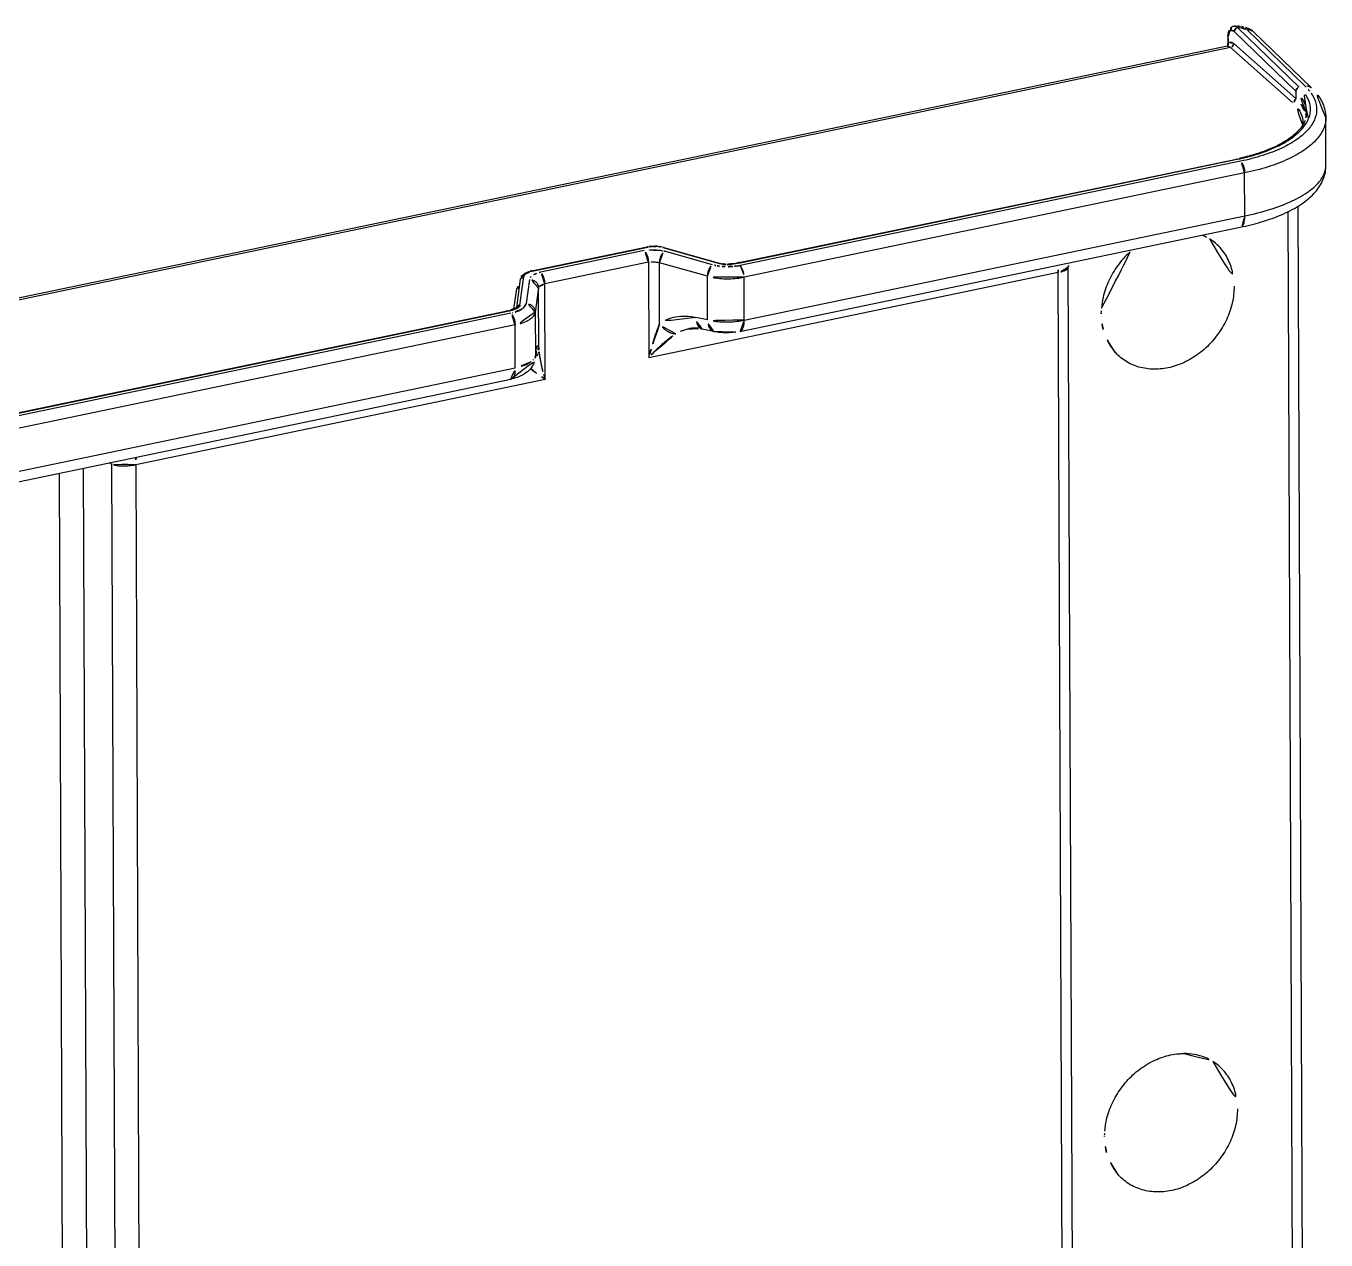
# Model space of a CAD drawing. Extents: x 16296660632 to 16296671741, y -37409619871 to -37409613952.
# Drawn here: x 16296666122.9 to 16296666476.2, y -37409615178.7 to -37409614848.7 of the extents above; entities that cross this region are included whole.
import ezdxf

# ---------------------------------------------------------------- set-up
doc = ezdxf.new("R2010")
doc.units = 0
doc.header["$LTSCALE"] = 10
doc.header["$MEASUREMENT"] = 0
doc.layers.get('0').update_dxf_attribs({"linetype": 'CONTINUOUS'})

msp = doc.modelspace()

# ---------------------------------------------------------------- linework, layer by layer
at = {"color": 9, "linetype": 'Continuous'}
for p, q in [((16296666450.707041, -37409614848.914772), (16296666450.707359, -37409614848.914597)), ((16296666467.94631, -37409614866.39064), (16296666451.21443, -37409614850.195084)), ((16296666451.45434, -37409614848.716148), (16296666451.452971, -37409614848.716171)), ((16296666468.8673, -37409614865.318222), (16296666452.134501, -37409614849.121773)), ((16296666454.65416, -37409614849.71196), (16296666470.48101, -37409614865.031517)), ((16296666456.382641, -37409614850.181679), (16296666456.379539, -37409614850.178688)), ((16296666450.222561, -37409614854.56723), (16296666055.766199, -37409614936.747253)), ((16296666449.384609, -37409614854.242233), (16296666449.381559, -37409614854.242859)), ((16296666449.56708, -37409614852.299911), (16296666449.57164, -37409614853.417877)), ((16296666467.0511, -37409614869.526779), (16296666450.222561, -37409614854.56723)), ((16296666467.954611, -37409614868.439987), (16296666451.127371, -37409614853.481598)), ((16296666467.94631, -37409614866.39064), (16296666467.954611, -37409614868.439987)), ((16296666470.88986, -37409614872.318413), (16296666470.88983, -37409614872.311417)), ((16296666476.123421, -37409614873.623703), (16296666476.123461, -37409614873.630798)), ((16296666452.96092, -37409614885.48217), (16296666316.98671, -37409614913.810677)), ((16296666317.436911, -37409614912.995377), (16296666452.04801, -37409614884.950851)), ((16296666451.83992, -37409614884.878258), (16296666451.840031, -37409614884.878227)), ((16296666476.17584, -37409614886.569733), (16296666476.17572, -37409614886.550507)), ((16296666454.07007, -37409614888.656929), (16296666318.034691, -37409614916.998177)), ((16296666454.119579, -37409614900.339706), (16296666454.07007, -37409614888.656929)), ((16296666318.081989, -37409614928.681427), (16296666454.119579, -37409614900.339706)), ((16296666465.807779, -37409614899.221703), (16296666467.034389, -37409615202.208488)), ((16296666452.895981, -37409614903.417953), (16296666452.894831, -37409614903.418182)), ((16296666260.459869, -37409614915.362587), (16296666291.87002, -37409614908.818672)), ((16296666290.921459, -37409614909.785896), (16296666262.738291, -37409614915.657516)), ((16296666291.68215, -37409614908.753464), (16296666291.68273, -37409614908.753342)), ((16296666295.96315, -37409614908.935066), (16296666311.401279, -37409614913.284088)), ((16296666296.20462, -37409614908.884857), (16296666296.20347, -37409614908.884537)), ((16296666309.435881, -37409614913.61097), (16296666296.41226, -37409614909.942047)), ((16296666260.272579, -37409614915.297249), (16296666260.27404, -37409614915.296951)), ((16296666292.033001, -37409614912.960167), (16296666263.849649, -37409614918.83181)), ((16296666292.033001, -37409614912.960167), (16296666292.13789, -37409614938.913109)), ((16296666295.095079, -37409614929.66494), (16296666295.02721, -37409614913.065102)), ((16296666308.05151, -37409614916.734207), (16296666295.02721, -37409614913.065102)), ((16296666406.14847, -37409614914.293701), (16296666406.14847, -37409614914.294746)), ((16296666257.1306, -37409614924.590714), (16296666258.206579, -37409614916.801178)), ((16296666257.311319, -37409614917.493797), (16296666257.312889, -37409614917.483002)), ((16296666259.71559, -37409614917.587341), (16296666258.808041, -37409614924.158638)), ((16296666263.95472, -37409614944.784714), (16296666263.849649, -37409614918.83181)), ((16296666403.390301, -37409614915.735069), (16296666292.13789, -37409614938.913109)), ((16296666308.099529, -37409614928.596809), (16296666308.05151, -37409614916.734207)), ((16296666318.081989, -37409614928.681427), (16296666318.034691, -37409614916.998177)), ((16296666404.65959, -37409615229.263496), (16296666403.390301, -37409614915.735069)), ((16296666255.501381, -37409614925.696823), (16296666256.32427, -37409614920.139236)), ((16296666262.201, -37409614919.904266), (16296666261.29344, -37409614926.475662)), ((16296666262.26819, -37409614936.504013), (16296666262.201, -37409614919.904266)), ((16296666256.235519, -37409614925.283333), (16296666256.235809, -37409614925.281258)), ((16296666118.191759, -37409614954.5056), (16296666252.93335, -37409614926.433884)), ((16296666254.68598, -37409614926.790314), (16296666118.648581, -37409614955.131943)), ((16296666261.29344, -37409614926.475662), (16296666261.341459, -37409614938.338257)), ((16296666308.099529, -37409614928.596809), (16296666304.931259, -37409614927.913528)), ((16296666255.797529, -37409614929.964523), (16296666119.76215, -37409614958.305771)), ((16296666255.84483, -37409614941.647758), (16296666255.797529, -37409614929.964523)), ((16296666302.99032, -37409614931.005524), (16296666302.989889, -37409614931.005623)), ((16296666306.625259, -37409614931.086609), (16296666306.624451, -37409614931.086433)), ((16296666309.79353, -37409614931.76989), (16296666309.789551, -37409614931.76902)), ((16296666316.859249, -37409614931.759483), (16296666316.85779, -37409614931.759789)), ((16296666261.28396, -37409614939.046028), (16296666261.28755, -37409614939.023903)), ((16296666261.56315, -37409614936.94873), (16296666261.341459, -37409614938.338257)), ((16296666261.509239, -37409614937.634361), (16296666261.50942, -37409614937.633232)), ((16296666119.80724, -37409614969.989479), (16296666255.84483, -37409614941.647758)), ((16296666263.95472, -37409614944.784714), (16296666152.702311, -37409614967.962753)), ((16296666254.62204, -37409614944.725822), (16296666254.623461, -37409614944.725517)), ((16296666146.116779, -37409614967.850891), (16296666145.48769, -37409614967.462593)), ((16296666146.116779, -37409614967.850891), (16296666147.38331, -37409615280.698059)), ((16296666152.702311, -37409614967.962753), (16296666153.9716, -37409615281.491188)), ((16296666131.871771, -37409614970.299294), (16296666133.087589, -37409615270.621628)), ((16296666138.4513, -37409614968.928543), (16296666139.67588, -37409615271.413551))]:
    msp.add_line(p, q, dxfattribs=at)
at = {"color": 7, "linetype": 'Continuous'}
for p, q in [((16296666456.382641, -37409614850.181679), (16296666472.209419, -37409614865.50116)), ((16296666449.381241, -37409614854.242928), (16296666055.2425, -37409614936.356773)), ((16296666449.48303, -37409614852.137039), (16296666449.490721, -37409614854.037376)), ((16296666476.17585, -37409614886.573547), (16296666476.123449, -37409614873.630173)), ((16296666316.278799, -37409614913.120712), (16296666451.83992, -37409614884.878258)), ((16296666468.565651, -37409614897.709251), (16296666469.790951, -37409615200.371094)), ((16296666316.85784, -37409614931.759781), (16296666452.895981, -37409614903.417953)), ((16296666260.272579, -37409614915.297249), (16296666291.68273, -37409614908.753342)), ((16296666296.20347, -37409614908.884537), (16296666311.641491, -37409614913.23362)), ((16296666407.416149, -37409615227.426598), (16296666406.14847, -37409614914.295448)), ((16296666256.235519, -37409614925.283333), (16296666257.311319, -37409614917.493797)), ((16296666117.983669, -37409614954.433006), (16296666253.6761, -37409614926.163193)), ((16296666309.79353, -37409614931.76989), (16296666306.625259, -37409614931.086609)), ((16296666261.509239, -37409614937.634361), (16296666261.28755, -37409614939.023903)), ((16296666118.58363, -37409614973.067711), (16296666254.62258, -37409614944.725723))]:
    msp.add_line(p, q, dxfattribs=at)
for points, start_tangent, end_tangent in [([(16296666449.48303, -37409614852.137039), (16296666449.491249, -37409614851.715408)], (-0.0040483646, 0.9999918053), (0.0444821964, 0.9990101772)), ([(16296666449.491249, -37409614851.715408), (16296666449.51885, -37409614851.324188)], (0.0444821963, 0.9990101772), (0.0975122899, 0.9952343208)), ([(16296666449.51885, -37409614851.324188), (16296666449.56427, -37409614850.96347), (16296666449.625669, -37409614850.633499)], (0.09751229, 0.9952343208), (0.2147322343, 0.9766729583)), ([(16296666449.625669, -37409614850.633499), (16296666449.795441, -37409614850.058281), (16296666450.17173, -37409614849.376587)], (0.2147322343, 0.9766729583), (0.6210650963, 0.7837589848)), ([(16296666450.17173, -37409614849.376587), (16296666450.224701, -37409614849.312508)], (0.6210650967, 0.7837589845), (0.652871428, 0.7574687443)), ([(16296666450.224701, -37409614849.312508), (16296666450.707041, -37409614848.914772)], (0.6528714281, 0.7574687441), (0.875913735, 0.482467749)), ([(16296666451.45422, -37409614848.716248), (16296666451.265209, -37409614848.730232), (16296666450.77586, -37409614848.878838), (16296666450.707319, -37409614848.914497)], (-0.9998823701, -0.0153377288), (-0.8758177484, -0.4826419704)), ([(16296666452.70414, -37409614848.775414), (16296666452.35565, -37409614848.743942), (16296666451.6642, -37409614848.715233)], (-0.99440241, 0.1056591078), (-0.9999779277, 0.0066441102)), ([(16296666453.05179, -37409614848.817993), (16296666452.70414, -37409614848.775414)], (-0.9904897267, 0.1375867049), (-0.9944024099, 0.1056591079)), ([(16296666453.750401, -37409614848.939148), (16296666453.400681, -37409614848.872337), (16296666453.05179, -37409614848.817993)], (-0.9786243067, 0.2056561847), (-0.9904897267, 0.1375867047)), ([(16296666456.31789, -37409614850.120529), (16296666455.426901, -37409614849.505501), (16296666454.441799, -37409614849.114632), (16296666453.750401, -37409614848.939148)], (-0.7351383947, 0.6779170603), (-0.9786243067, 0.2056561847)), ([(16296666456.379499, -37409614850.178726), (16296666456.31789, -37409614850.120529)], (-0.7187009565, 0.6953193045), (-0.7351383947, 0.6779170603)), ([(16296666449.47138, -37409614854.106522), (16296666449.456739, -37409614854.165672), (16296666449.43355, -37409614854.216179)], (-0.1971778488, -0.9803677351), (-0.5313158084, -0.847173838)), ([(16296666449.48704, -37409614854.036278), (16296666449.47138, -37409614854.106522)], (-0.4121359782, -0.9111223494), (-0.1971778486, -0.9803677351)), ([(16296666476.121031, -37409614873.622513), (16296666475.88575, -37409614871.581963), (16296666474.408751, -37409614868.148407), (16296666472.209511, -37409614865.501083)], (-0.0056193699, 0.9999842112), (-0.718742307, 0.6952765609)), ([(16296666470.880341, -37409614872.310501), (16296666470.775209, -37409614873.454697), (16296666470.497141, -37409614874.407707)], (0.0095756621, -0.9999541523), (-0.3586416424, -0.9334753196)), ([(16296666470.497141, -37409614874.407707), (16296666469.425631, -37409614876.304993), (16296666466.59668, -37409614879.031387), (16296666462.510759, -37409614881.439209), (16296666457.267941, -37409614883.474792), (16296666453.09569, -37409614884.603447)], (-0.3586416424, -0.9334753196), (-0.9745803755, -0.2240381477)), ([(16296666452.02367, -37409614884.839813), (16296666451.84005, -37409614884.878311)], (-0.9784028042, -0.2067074087), (-0.9790068108, -0.203827536)), ([(16296666453.09569, -37409614884.603447), (16296666452.02367, -37409614884.839813)], (-0.9745803755, -0.2240381477), (-0.9784028041, -0.2067074088)), ([(16296666452.89484, -37409614903.418228), (16296666458.56015, -37409614901.996712), (16296666464.519991, -37409614899.829819), (16296666469.3654, -37409614897.212921), (16296666472.90913, -37409614894.249649), (16296666475.164619, -37409614890.980072), (16296666476.1374, -37409614887.472687), (16296666476.17485, -37409614886.551064)], (0.9790015815, 0.2038526511), (-0.0071077953, 0.9999747393)), ([(16296666293.358179, -37409614908.561638), (16296666292.25437, -37409614908.654099), (16296666291.85272, -37409614908.719452)], (-0.9995754657, -0.0291356888), (-0.9830940608, -0.1831012498)), ([(16296666294.482679, -37409614908.588409), (16296666293.921551, -37409614908.560211), (16296666293.358179, -37409614908.561638)], (-0.9970163773, 0.0771903059), (-0.9995754657, -0.0291356888)), ([(16296666291.85272, -37409614908.719452), (16296666291.68206, -37409614908.753067)], (-0.9830940608, -0.1831012495), (-0.9790618108, -0.203563186)), ([(16296666295.56815, -37409614908.734222), (16296666294.482679, -37409614908.588409)], (-0.9816091725, 0.1909016305), (-0.9970163773, 0.0771903059)), ([(16296666296.20476, -37409614908.884354), (16296666295.56815, -37409614908.734222)], (-0.9625804168, 0.2709962013), (-0.9816091725, 0.1909016305)), ([(16296666259.17487, -37409614915.61557), (16296666258.38039, -37409614916.013649), (16296666257.567579, -37409614916.800629), (16296666257.327379, -37409614917.407204)], (-0.932278738, -0.3617407286), (-0.1948333525, -0.9808363598)), ([(16296666259.636209, -37409614915.458076), (16296666259.17487, -37409614915.61557)], (-0.95782253, -0.2873604026), (-0.932278738, -0.3617407286)), ([(16296666260.128401, -37409614915.328621), (16296666259.636209, -37409614915.458076)], (-0.9750008435, -0.2222011593), (-0.95782253, -0.2873604028)), ([(16296666260.274019, -37409614915.296852), (16296666260.128401, -37409614915.328621)], (-0.978934274, -0.2041756281), (-0.9750008434, -0.2222011595)), ([(16296666313.019739, -37409614913.461449), (16296666312.63026, -37409614913.424522), (16296666311.64156, -37409614913.233368)], (-0.9975481303, 0.0699837683), (-0.9629222299, 0.2697791302)), ([(16296666315.63698, -37409614913.247917), (16296666315.17837, -37409614913.329102), (16296666313.84967, -37409614913.475304), (16296666313.019739, -37409614913.461449)], (-0.982952557, -0.1838593776), (-0.9975481303, 0.0699837683)), ([(16296666316.273161, -37409614913.123451), (16296666315.63698, -37409614913.247917)], (-0.9803718909, -0.197157185), (-0.982952557, -0.1838593776)), ([(16296666406.151621, -37409614914.29393), (16296666406.228491, -37409614913.139847)], (-0.0003342836, 0.9999999441), (0.130716536, 0.9914197836)), ([(16296666257.327379, -37409614917.407204), (16296666257.314079, -37409614917.483177)], (-0.1948333522, -0.9808363599), (-0.1495819362, -0.9887493334)), ([(16296666256.224701, -37409614925.292686), (16296666256.21199, -37409614925.29071), (16296666255.806881, -37409614925.567848), (16296666254.93136, -37409614925.87355), (16296666253.721889, -37409614926.151733)], (-0.9643482277, 0.2646365352), (-0.9712368227, -0.2381155902)), ([(16296666302.99054, -37409614931.005608), (16296666303.39138, -37409614930.934334), (16296666305.3081, -37409614930.887039), (16296666306.62443, -37409614931.086487)], (0.9788922463, 0.2043770292), (0.9775488069, -0.2107091128)), ([(16296666309.789511, -37409614931.769203), (16296666311.129761, -37409614931.992989), (16296666313.38262, -37409614932.118507), (16296666315.625151, -37409614931.967087), (16296666316.859261, -37409614931.759598)], (0.9774297512, -0.2112606954), (0.9789461356, 0.2041187487)), ([(16296666254.62245, -37409614944.725998), (16296666256.325809, -37409614944.25824), (16296666258.321819, -37409614943.31076), (16296666259.863411, -37409614942.007446), (16296666260.899611, -37409614940.369926), (16296666261.28356, -37409614939.045959)], (0.9790513696, 0.2036133978), (0.162039949, 0.9867841988)), ([(16296666261.507549, -37409614937.632912), (16296666261.524839, -37409614937.539322), (16296666261.57485, -37409614937.268761), (16296666261.57464, -37409614937.268646)], (0.171962846, 0.985103436), (-0.9755328668, 0.2198536461))]:
    msp.add_spline(points, degree=3, dxfattribs=dict(at, start_tangent=start_tangent, end_tangent=end_tangent))
at = {"color": 9, "linetype": 'Continuous'}
for points, start_tangent, end_tangent in [([(16296666449.84244, -37409614850.508003), (16296666449.7106, -37409614850.913361), (16296666449.597851, -37409614851.59288), (16296666449.56802, -37409614852.137451)], (-0.3942005363, -0.9190244486), (-0.0159812264, -0.999872292)), ([(16296666450.27375, -37409614849.957413), (16296666449.92837, -37409614850.333504), (16296666449.84244, -37409614850.508003)], (-0.875913754, -0.4824677146), (-0.3942005364, -0.9190244486)), ([(16296666450.273569, -37409614849.957603), (16296666450.30389, -37409614849.394058), (16296666450.62978, -37409614848.96286), (16296666450.70726, -37409614848.915169)], (-0.2229508961, 0.9748296764), (0.8786656408, 0.4774376312)), ([(16296666451.21443, -37409614850.195084), (16296666451.078421, -37409614850.077827), (16296666450.92865, -37409614849.981354), (16296666450.773359, -37409614849.915947), (16296666450.630171, -37409614849.886276), (16296666450.50025, -37409614849.886131), (16296666450.38168, -37409614849.910843), (16296666450.27375, -37409614849.957413)], (-0.7185585544, 0.695466465), (-0.8759105584, -0.482473516)), ([(16296666451.21443, -37409614850.195084), (16296666451.33893, -37409614849.71933), (16296666451.675739, -37409614849.326431), (16296666451.975349, -37409614849.164558)], (0.0036425905, 0.9999933657), (0.9417642071, 0.3362739631)), ([(16296666452.134501, -37409614849.121773), (16296666451.99535, -37409614848.966888), (16296666451.843229, -37409614848.841133), (16296666451.683689, -37409614848.757828), (16296666451.5341, -37409614848.720497), (16296666451.45434, -37409614848.716164)], (-0.6288167638, 0.7775535207), (-0.9999067127, -0.0136589145)), ([(16296666451.975349, -37409614849.164558), (16296666452.134501, -37409614849.121773)], (0.9417642071, 0.336273963), (0.9839533977, 0.178425646)), ([(16296666452.134501, -37409614849.121773), (16296666452.89941, -37409614849.156273), (16296666453.150101, -37409614849.187073)], (0.9998662248, 0.0163564226), (0.9900053297, -0.141029951)), ([(16296666453.150101, -37409614849.187073), (16296666453.63101, -37409614849.275261), (16296666454.24427, -37409614849.465073), (16296666454.47995, -37409614849.58223), (16296666454.65416, -37409614849.71196)], (0.9900053297, -0.141029951), (0.7185286743, -0.6954973359)), ([(16296666456.37952, -37409614850.178711), (16296666456.26963, -37409614850.081512), (16296666455.92399, -37409614849.8629), (16296666455.529209, -37409614849.725471), (16296666455.100439, -37409614849.674507), (16296666454.65416, -37409614849.71196)], (-0.720164864, 0.6938029754), (-0.9839619693, -0.1783783704)), ([(16296666449.56708, -37409614852.299911), (16296666449.483339, -37409614852.137016)], (-0.7328381181, 0.6804030369), (-0.0353459041, 0.9993751383)), ([(16296666449.57164, -37409614853.417801), (16296666449.512991, -37409614853.682114), (16296666449.491949, -37409614853.937088), (16296666449.490721, -37409614854.037857)], (-0.3008580778, -0.9536689242), (0.0049820125, -0.9999875897)), ([(16296666450.22257, -37409614854.56723), (16296666449.763769, -37409614854.274544), (16296666449.38472, -37409614854.242813)], (-0.7376257993, 0.6752097305), (-0.9825694775, -0.1858957283)), ([(16296666449.571609, -37409614853.4179), (16296666449.586161, -37409614853.894814), (16296666449.460751, -37409614854.175507)], (0.2783491085, -0.9604799705), (-0.5697515854, -0.8218169693)), ([(16296666449.56802, -37409614852.137451), (16296666449.56708, -37409614852.299911)], (-0.0159812265, -0.999872292), (0.0040483646, -0.9999918053)), ([(16296666451.127371, -37409614853.481598), (16296666450.56321, -37409614853.132759), (16296666450.0355, -37409614853.111389), (16296666449.57164, -37409614853.417877)], (-0.7470156341, 0.6648064699), (-0.6710153772, -0.7414434324)), ([(16296666451.127371, -37409614853.481598), (16296666451.01012, -37409614853.963348), (16296666450.67911, -37409614854.360779), (16296666450.22296, -37409614854.567581)], (0.0116275291, -0.999932398), (-0.9836377386, -0.1801577063)), ([(16296666467.94722, -37409614866.391533), (16296666468.07173, -37409614865.915779), (16296666468.408541, -37409614865.522881), (16296666468.8673, -37409614865.318222)], (0.003640134, 0.9999933747), (0.9839538769, 0.1784230031)), ([(16296666471.454121, -37409614873.802803), (16296666471.873659, -37409614870.922684), (16296666470.99691, -37409614868.056297), (16296666468.8673, -37409614865.318222)], (0.3465764213, 0.9380217397), (-0.7184040218, 0.6956260931)), ([(16296666470.48101, -37409614865.031517), (16296666471.3687, -37409614865.969017)], (0.7184123986, -0.6956174419), (0.6527514409, -0.757572146)), ([(16296666472.209261, -37409614865.50132), (16296666472.096411, -37409614865.400993), (16296666471.35602, -37409614865.044991), (16296666470.48101, -37409614865.031517)], (-0.7170638079, 0.697007529), (-0.9839538794, -0.1784229894)), ([(16296666471.3687, -37409614865.969017), (16296666471.4636, -37409614866.080467)], (0.652751441, -0.7575721459), (0.6439306047, -0.7650839015)), ([(16296666471.4636, -37409614866.080467), (16296666472.10927, -37409614866.921837)], (0.6439306049, -0.7650839014), (0.5702805366, -0.8214500043)), ([(16296666472.10927, -37409614866.921837), (16296666472.70244, -37409614867.889412), (16296666473.61281, -37409614870.871498), (16296666473.176081, -37409614873.868408), (16296666471.407909, -37409614876.770882), (16296666468.37211, -37409614879.475166), (16296666464.176901, -37409614881.884567), (16296666458.97551, -37409614883.911423), (16296666452.96092, -37409614885.48217)], (0.5702805366, -0.8214500043), (-0.9789665805, -0.2040206711)), ([(16296666467.955521, -37409614868.440804), (16296666467.838289, -37409614868.922501), (16296666467.50728, -37409614869.319946), (16296666467.0511, -37409614869.526779)], (0.0116275417, -0.9999323979), (-0.9836377592, -0.1801575938)), ([(16296666470.8883, -37409614872.311432), (16296666470.87023, -37409614871.847351), (16296666470.018471, -37409614869.058029), (16296666467.94631, -37409614866.39064)], (-0.0009673421, 0.9999995321), (-0.7180931879, 0.6959469617)), ([(16296666470.446711, -37409614871.754227), (16296666470.026779, -37409614870.900146), (16296666467.954611, -37409614868.439987)], (-0.3795634943, 0.9251656899), (-0.7469422394, 0.6648889313)), ([(16296666469.838619, -37409614875.695343), (16296666469.88883, -37409614874.423088), (16296666469.06241, -37409614871.911613), (16296666467.0511, -37409614869.526779)], (0.1551170799, 0.9878960935), (-0.7472723438, 0.6645179036)), ([(16296666470.832109, -37409614873.113457), (16296666470.446711, -37409614871.754227)], (-0.1538721771, 0.9880907616), (-0.3795634944, 0.9251656899)), ([(16296666452.04801, -37409614884.950851), (16296666457.800159, -37409614883.449944), (16296666462.798309, -37409614881.505203), (16296666466.834089, -37409614879.190247), (16296666469.753759, -37409614876.591927), (16296666471.454121, -37409614873.802803)], (0.9789671051, 0.204018154), (0.3465764213, 0.9380217397)), ([(16296666476.121679, -37409614873.630798), (16296666475.634979, -37409614876.285629), (16296666473.74921, -37409614879.375252), (16296666470.51181, -37409614882.254631), (16296666466.037979, -37409614884.820938), (16296666460.49085, -37409614886.980743), (16296666454.07007, -37409614888.656929)], (-0.0001730944, -0.999999985), (-0.9789760816, -0.203975076)), ([(16296666451.8402, -37409614884.879433), (16296666452.04801, -37409614884.950851)], (0.9903993776, 0.1382355701), (0.7637544601, -0.6455068742)), ([(16296666454.072281, -37409614888.656471), (16296666453.98526, -37409614887.724693), (16296666453.74416, -37409614886.796417), (16296666453.38488, -37409614886.009857), (16296666452.96092, -37409614885.48217)], (-0.0040483741, 0.9999918053), (-0.7637544529, 0.6455068827)), ([(16296666454.119579, -37409614900.339706), (16296666461.08284, -37409614898.534782), (16296666466.987061, -37409614896.256104), (16296666471.575911, -37409614893.601044), (16296666474.650221, -37409614890.684013), (16296666476.07851, -37409614887.628937), (16296666476.16531, -37409614886.569847)], (0.9789735178, 0.2039873808), (-0.0112257345, 0.9999369895)), ([(16296666454.119579, -37409614900.339706), (16296666453.966721, -37409614901.901741), (16296666453.516199, -37409614902.982697), (16296666452.89571, -37409614903.416809)], (0.0040483926, -0.9999918052), (-0.9740081424, -0.2265129984)), ([(16296666442.58943, -37409614905.551773), (16296666443.337549, -37409614905.894287), (16296666444.50123, -37409614906.542503)], (0.9211953751, -0.3891003481), (0.8488172612, -0.5286863504)), ([(16296666444.50123, -37409614906.542503), (16296666446.60862, -37409614908.161636), (16296666449.097441, -37409614911.304543), (16296666450.660271, -37409614915.14518), (16296666451.201731, -37409614919.444351)], (0.8488172612, -0.5286863504), (0.0040483647, -0.9999918053)), ([(16296666292.03282, -37409614912.960213), (16296666291.945801, -37409614912.028427), (16296666291.7047, -37409614911.100151), (16296666291.345421, -37409614910.313599), (16296666290.921459, -37409614909.785896)], (-0.004048366, 0.9999918053), (-0.7637544528, 0.6455068829)), ([(16296666295.842649, -37409614909.800957), (16296666294.65436, -37409614909.615273), (16296666292.752819, -37409614909.561417), (16296666290.921459, -37409614909.785896)], (-0.9776726566, 0.210133711), (-0.978959474, -0.2040547679)), ([(16296666291.68288, -37409614908.75441), (16296666291.87002, -37409614908.818672)], (0.9902963854, 0.1389714683), (0.7637546287, -0.6455066747)), ([(16296666291.87002, -37409614908.818672), (16296666292.201719, -37409614908.75708)], (0.9789366027, 0.204164463), (0.9868910937, 0.1613876366)), ([(16296666292.201719, -37409614908.75708), (16296666292.883011, -37409614908.673927), (16296666293.23501, -37409614908.651329)], (0.9868910937, 0.1613876366), (0.9989663403, 0.045456033)), ([(16296666293.23501, -37409614908.651329), (16296666293.94899, -37409614908.645393), (16296666294.655689, -37409614908.691788)], (0.9989663403, 0.045456033), (0.9946325975, -0.1034697834)), ([(16296666294.655689, -37409614908.691788), (16296666294.998659, -37409614908.734177), (16296666295.96315, -37409614908.935066)], (0.9946325975, -0.1034697834), (0.9624828556, -0.2713425008)), ([(16296666295.02788, -37409614913.065292), (16296666295.13983, -37409614912.135292), (16296666295.44182, -37409614911.216248), (16296666295.888371, -37409614910.446533), (16296666296.41226, -37409614909.942047)], (0.0098210647, 0.9999517722), (0.8429371356, 0.538012068)), ([(16296666296.20344, -37409614908.884659), (16296666295.96315, -37409614908.935066)], (-0.9673634689, 0.2533928157), (-0.8429371323, -0.5380120732)), ([(16296666296.41226, -37409614909.942047), (16296666295.842649, -37409614909.800957)], (-0.9624065488, 0.271613024), (-0.9776726566, 0.210133711)), ([(16296666415.16378, -37409614925.46434), (16296666415.61084, -37409614922.471893), (16296666417.129311, -37409614917.997177), (16296666419.58256, -37409614913.818222), (16296666422.822309, -37409614910.18959), (16296666423.593599, -37409614909.51088)], (0.0738697261, 0.9972678996), (0.7645820119, 0.6445264519)), ([(16296666258.69145, -37409614916.079941), (16296666258.87467, -37409614915.952469), (16296666259.573311, -37409614915.613487), (16296666260.29623, -37409614915.398567)], (0.7917567638, 0.6108364977), (0.974087868, 0.2261699039)), ([(16296666260.274191, -37409614915.298126), (16296666260.459869, -37409614915.362587)], (0.9916606481, 0.1288765259), (0.7637544581, -0.6455068766)), ([(16296666260.29623, -37409614915.398567), (16296666260.459869, -37409614915.362587)], (0.974087868, 0.2261699038), (0.9790150046, 0.2037881763)), ([(16296666262.738291, -37409614915.657516), (16296666261.660839, -37409614915.954857)], (-0.9790701892, -0.2035228846), (-0.9428647977, -0.3331755892)), ([(16296666295.02721, -37409614913.065086), (16296666294.069771, -37409614912.876534), (16296666293.03277, -37409614912.840103), (16296666292.033001, -37409614912.960167)], (-0.9590217447, 0.2833324782), (-0.9789754015, -0.2039783401)), ([(16296666308.05151, -37409614916.734207), (16296666308.16346, -37409614915.804207), (16296666308.465441, -37409614914.885147), (16296666308.912001, -37409614914.11544), (16296666309.435881, -37409614913.61097)], (0.0098210649, 0.9999517722), (0.8429371358, 0.5380120677)), ([(16296666310.36021, -37409614913.833557), (16296666309.435881, -37409614913.61097)], (-0.9800479896, 0.1987610076), (-0.9625482874, 0.2711102992)), ([(16296666311.341009, -37409614913.998093), (16296666310.84263, -37409614913.922813), (16296666310.36021, -37409614913.833557)], (-0.991065544, 0.1333757381), (-0.9800479896, 0.1987610075)), ([(16296666311.401279, -37409614913.284088), (16296666311.825251, -37409614913.387993), (16296666312.22781, -37409614913.46154), (16296666312.361191, -37409614913.48114)], (0.9625396915, -0.2711408163), (0.9905479654, -0.1371667898)), ([(16296666311.64146, -37409614913.233742), (16296666311.401279, -37409614913.284088)], (-0.9674459291, 0.2530778029), (-0.8430556021, -0.5378264142)), ([(16296666312.89451, -37409614914.133118), (16296666312.370701, -37409614914.103577), (16296666311.341009, -37409614913.998093)], (-0.9991453445, 0.0413349811), (-0.991065544, 0.1333757381)), ([(16296666312.361191, -37409614913.48114), (16296666312.627951, -37409614913.513718), (16296666313.03318, -37409614913.547287), (16296666313.306999, -37409614913.559608)], (0.9905479654, -0.1371667897), (0.9995485402, -0.0300452278)), ([(16296666315.00178, -37409614914.094261), (16296666313.95199, -37409614914.145149), (16296666312.89451, -37409614914.133118)], (-0.9968822628, -0.078903448), (-0.9991453445, 0.0413349811)), ([(16296666313.306999, -37409614913.559608), (16296666313.44478, -37409614913.562721), (16296666313.860991, -37409614913.559753), (16296666314.27179, -37409614913.538513), (16296666314.66659, -37409614913.500641)], (0.9995485402, -0.0300452279), (0.9931451633, 0.1168874867)), ([(16296666314.66659, -37409614913.500641), (16296666315.030939, -37409614913.450844), (16296666315.34329, -37409614913.398811), (16296666315.609501, -37409614913.350502), (16296666315.85033, -37409614913.305199), (16296666316.06723, -37409614913.263649), (16296666316.260839, -37409614913.226196), (16296666316.43321, -37409614913.192627), (16296666316.58667, -37409614913.162643), (16296666316.72629, -37409614913.135269), (16296666316.858379, -37409614913.109329), (16296666316.98925, -37409614913.083603), (16296666317.125191, -37409614913.056793), (16296666317.272409, -37409614913.02758), (16296666317.38011, -37409614913.006218)], (0.9931451633, 0.1168874868), (0.9815681774, 0.1911123049)), ([(16296666316.98671, -37409614913.810677), (16296666315.515421, -37409614914.045639), (16296666315.00178, -37409614914.094261)], (-0.9780052716, -0.2085801734), (-0.9968822628, -0.078903448)), ([(16296666316.27286, -37409614913.121971), (16296666316.416121, -37409614913.095734), (16296666316.58057, -37409614913.069633), (16296666316.735689, -37409614913.048737), (16296666316.888599, -37409614913.031464), (16296666317.046499, -37409614913.016907), (16296666317.216709, -37409614913.004807), (16296666317.40703, -37409614912.995956)], (0.9814973524, 0.1914757091), (0.9996949178, 0.0246996237)), ([(16296666317.437401, -37409614912.995277), (16296666316.655331, -37409614913.05619), (16296666316.263969, -37409614913.123741)], (-0.9997542756, -0.0221672812), (-0.9786464007, -0.2055510214)), ([(16296666316.98671, -37409614913.810677), (16296666317.34837, -37409614914.351517), (16296666317.707769, -37409614915.138191), (16296666317.948879, -37409614916.066383), (16296666318.034691, -37409614916.998177)], (0.6615819549, -0.7498728672), (0.0020216923, -0.9999979564)), ([(16296666317.38011, -37409614913.006218), (16296666317.436911, -37409614912.995377)], (0.9815681775, 0.1911123043), (0.9830681009, 0.1832405766)), ([(16296666403.390301, -37409614915.735069), (16296666403.50531, -37409614913.706886)], (-0.0040483654, 0.9999918053), (0.125077961, 0.9921469164)), ([(16296666406.147619, -37409614914.294777), (16296666406.147169, -37409614914.32843), (16296666406.006029, -37409614914.637894), (16296666405.63891, -37409614914.946793), (16296666405.06263, -37409614915.241333), (16296666404.301571, -37409614915.508347), (16296666403.39131, -37409614915.734879)], (0.0325186259, -0.9994711296), (-0.9789725807, -0.203991878)), ([(16296666257.313311, -37409614917.483063), (16296666257.424021, -37409614917.190987), (16296666257.754601, -37409614916.898827), (16296666258.206579, -37409614916.801178)], (0.1562867577, 0.9877117238), (0.9995974856, -0.0283701745)), ([(16296666258.206579, -37409614916.801178), (16296666258.40847, -37409614916.357018), (16296666258.69145, -37409614916.079941)], (0.1358495685, 0.9907294761), (0.7917567639, 0.6108364977)), ([(16296666260.1569, -37409614916.803169), (16296666259.71559, -37409614917.587341)], (-0.7066344697, -0.7075787774), (-0.1365398053, -0.9906345853)), ([(16296666262.200991, -37409614919.904358), (16296666262.00873, -37409614919.037727), (16296666261.469629, -37409614918.293907), (16296666260.66486, -37409614917.784897), (16296666259.71559, -37409614917.587341)], (-0.0050474196, 0.9999872617), (-0.9995974829, 0.0283702686)), ([(16296666261.660839, -37409614915.954857), (16296666261.20331, -37409614916.13475), (16296666260.1569, -37409614916.803169)], (-0.9428647977, -0.3331755892), (-0.7066344697, -0.7075787774)), ([(16296666263.849649, -37409614918.83181), (16296666263.01296, -37409614919.094276), (16296666262.442051, -37409614919.46563), (16296666262.201, -37409614919.904266)], (-0.9790109314, -0.203807743), (-0.1330908758, -0.9911038385)), ([(16296666263.849649, -37409614918.83181), (16296666263.76263, -37409614917.900047), (16296666263.52153, -37409614916.971764), (16296666263.162251, -37409614916.185211), (16296666262.738291, -37409614915.657516)], (-0.0040483787, 0.9999918053), (-0.7637544541, 0.6455068814)), ([(16296666318.034691, -37409614916.998177), (16296666316.078421, -37409614917.303299), (16296666314.011499, -37409614917.431038), (16296666311.92421, -37409614917.375809), (16296666309.90794, -37409614917.140022), (16296666308.05151, -37409614916.734207)], (-0.9789868252, -0.2039235056), (-0.9635709517, 0.267452839)), ([(16296666256.32427, -37409614920.139236), (16296666256.62022, -37409614919.528503), (16296666257.08563, -37409614919.107597)], (0.1454966757, 0.9893587405), (0.8188446716, 0.5740151599)), ([(16296666256.977329, -37409614919.921249), (16296666256.81938, -37409614920.023598), (16296666256.32427, -37409614920.139236)], (-0.7819916553, -0.6232888986), (-0.9999228136, 0.0124244481)), ([(16296666451.201731, -37409614919.444351), (16296666450.70175, -37409614923.935883), (16296666449.18327, -37409614928.410591), (16296666446.73003, -37409614932.589561), (16296666443.49028, -37409614936.218193), (16296666439.64624, -37409614939.092949), (16296666435.425911, -37409614941.042236), (16296666431.07226, -37409614941.953934), (16296666426.84005, -37409614941.774246), (16296666422.97504, -37409614940.513481), (16296666419.70396, -37409614938.24614), (16296666418.78158, -37409614937.28968)], (0.0040483647, -0.9999918053), (-0.6581231489, 0.7529103007)), ([(16296666252.93335, -37409614926.433884), (16296666253.04068, -37409614926.409859), (16296666253.15155, -37409614926.385811), (16296666253.26709, -37409614926.360512), (16296666253.390659, -37409614926.333344), (16296666253.5254, -37409614926.30365), (16296666253.674561, -37409614926.270737), (16296666253.841459, -37409614926.233818), (16296666254.02965, -37409614926.192047), (16296666254.242571, -37409614926.144493), (16296666254.31978, -37409614926.127159)], (0.9709800776, 0.2391603832), (0.9756197214, 0.2194679003)), ([(16296666252.93465, -37409614926.433167), (16296666253.20665, -37409614926.314377), (16296666253.494261, -37409614926.213531), (16296666253.721621, -37409614926.153458)], (0.9020393716, 0.431653764), (0.9762308084, 0.2167334969)), ([(16296666253.68741, -37409614926.160767), (16296666253.42012, -37409614926.232292), (16296666252.934681, -37409614926.43322)], (-0.9793988602, -0.2019353179), (-0.8940920942, -0.4478831624)), ([(16296666254.31978, -37409614926.127159), (16296666254.483089, -37409614926.090263), (16296666254.65749, -37409614926.050346)], (0.9756197214, 0.2194679004), (0.9744202506, 0.2247335651)), ([(16296666254.65749, -37409614926.050346), (16296666254.748409, -37409614926.029282), (16296666255.03463, -37409614925.960854), (16296666255.35449, -37409614925.876953)], (0.9744202506, 0.224733565), (0.9625280589, 0.2711821081)), ([(16296666255.35449, -37409614925.876953), (16296666255.683451, -37409614925.775047), (16296666255.987801, -37409614925.659882), (16296666256.2631, -37409614925.531731), (16296666256.50915, -37409614925.389427), (16296666256.726839, -37409614925.229057), (16296666256.85465, -37409614925.109444)], (0.9625280589, 0.2711821081), (0.6909502359, 0.722902325)), ([(16296666257.72595, -37409614925.618439), (16296666257.119659, -37409614925.977203), (16296666256.0033, -37409614926.438698), (16296666255.147461, -37409614926.685471)], (-0.8228375039, -0.5682767302), (-0.9708688704, -0.2396114283)), ([(16296666256.236191, -37409614925.281311), (16296666256.34808, -37409614924.980728), (16296666256.6786, -37409614924.688461), (16296666257.1306, -37409614924.590714)], (0.1445324637, 0.9895000591), (0.9996026642, -0.0281871183)), ([(16296666256.85465, -37409614925.109444), (16296666256.91217, -37409614925.045433), (16296666257.053659, -37409614924.833359), (16296666257.11356, -37409614924.675362)], (0.6909502359, 0.722902325), (0.254748079, 0.9670074541)), ([(16296666257.11356, -37409614924.675362), (16296666257.1306, -37409614924.590714)], (0.2547480794, 0.967007454), (0.1369490046, 0.990578099)), ([(16296666258.808041, -37409614924.158638), (16296666258.55353, -37409614924.811523), (16296666257.98245, -37409614925.426697), (16296666257.72595, -37409614925.618439)], (-0.1371146019, -0.9905551908), (-0.822837504, -0.5682767302)), ([(16296666261.29344, -37409614926.475662), (16296666261.10117, -37409614925.609009), (16296666260.56205, -37409614924.865189), (16296666259.757271, -37409614924.356194), (16296666258.808041, -37409614924.158638)], (-0.0050474191, 0.9999872617), (-0.9995974824, 0.0283702878)), ([(16296666415.11327, -37409614926.576683), (16296666415.16378, -37409614925.46434)], (0.0164508535, 0.9998646756), (0.0738697261, 0.9972678996)), ([(16296666255.147461, -37409614926.685471), (16296666254.68598, -37409614926.790314)], (-0.9708688703, -0.2396114284), (-0.9789593962, -0.204055141)), ([(16296666255.796709, -37409614929.964684), (16296666255.70974, -37409614929.033112), (16296666255.46875, -37409614928.104897), (16296666255.109529, -37409614927.318176), (16296666254.686951, -37409614926.790108)], (-0.0040450713, 0.9999918187), (-0.7618282209, 0.6477790995)), ([(16296666261.29344, -37409614926.475662), (16296666260.95443, -37409614927.338829), (16296666260.19368, -37409614928.153236), (16296666259.044479, -37409614928.882797), (16296666257.55714, -37409614929.495537), (16296666255.797529, -37409614929.964523)], (-0.1381039018, -0.9904177464), (-0.9789795347, -0.2039585021)), ([(16296666295.095659, -37409614929.663406), (16296666294.68428, -37409614930.717484), (16296666294.24024, -37409614931.928169), (16296666293.76963, -37409614933.297569), (16296666293.2778, -37409614934.832481), (16296666292.770969, -37409614936.542877)], (-0.3734095243, -0.9276666034), (-0.2731316965, -0.9619766506)), ([(16296666304.931259, -37409614927.913528), (16296666302.10128, -37409614927.571587), (16296666299.45466, -37409614927.779137), (16296666297.09005, -37409614928.499718), (16296666295.095079, -37409614929.66494)], (-0.9775353933, 0.2107713331), (-0.7966977454, -0.6043779467)), ([(16296666306.624901, -37409614931.084473), (16296666305.85593, -37409614930.643837), (16296666305.211901, -37409614929.523499), (16296666304.931259, -37409614927.913528)], (-0.9736311472, 0.2281280105), (-0.0450415037, 0.9989851165)), ([(16296666309.79002, -37409614931.767014), (16296666309.0242, -37409614931.327118), (16296666308.380171, -37409614930.206772), (16296666308.099529, -37409614928.596809)], (-0.9730668063, 0.2305232971), (-0.0450414559, 0.9989851186)), ([(16296666318.081989, -37409614928.68145), (16296666316.1252, -37409614928.994453), (16296666314.058519, -37409614929.145309), (16296666311.971451, -37409614929.127563), (16296666309.955441, -37409614928.94194), (16296666308.099529, -37409614928.596809)], (-0.9789799324, -0.2039565934), (-0.9723100215, 0.2336947198)), ([(16296666318.08128, -37409614928.68158), (16296666318.01453, -37409614929.76606), (16296666317.80916, -37409614930.666183), (16296666317.47814, -37409614931.324333), (16296666317.04254, -37409614931.698334), (16296666316.85873, -37409614931.75692)], (0.0040517283, -0.9999917917), (-0.9802951308, -0.1975384937)), ([(16296666415.110861, -37409614926.963417), (16296666415.11327, -37409614926.576683)], (-0.0040483648, 0.9999918053), (0.0164508535, 0.9998646756)), ([(16296666415.652321, -37409614931.262604), (16296666415.110861, -37409614926.963417)], (-0.2499884946, 0.9682488072), (-0.0040483647, 0.9999918053)), ([(16296666293.813391, -37409614937.111389), (16296666295.11429, -37409614935.852219), (16296666296.345671, -37409614934.758591), (16296666297.495331, -37409614933.820122), (16296666298.55201, -37409614933.029846), (16296666299.501181, -37409614932.38578)], (0.7030474377, 0.7111429535), (0.8416265683, 0.5400599222)), ([(16296666299.5009, -37409614932.385834), (16296666298.365419, -37409614932.21714), (16296666297.183649, -37409614931.670227), (16296666296.06035, -37409614930.793587), (16296666295.095091, -37409614929.664932)], (-0.9996550397, -0.0262640731), (-0.5735570696, 0.8191656047)), ([(16296666302.98988, -37409614931.005592), (16296666301.185169, -37409614931.535606), (16296666299.501181, -37409614932.38578)], (-0.9789828525, -0.2039425767), (-0.8414457536, -0.5403415992)), ([(16296666418.78158, -37409614937.28968), (16296666417.215151, -37409614935.103233), (16296666415.652321, -37409614931.262604)], (-0.6581231489, 0.7529103007), (-0.2499884946, 0.9682488072)), ([(16296666262.26819, -37409614936.504013), (16296666262.121679, -37409614935.784927), (16296666261.95089, -37409614935.592583), (16296666261.762329, -37409614935.975708), (16296666261.56315, -37409614936.94873)], (-0.1374971635, 0.9905021605), (-0.1575884575, -0.987504875)), ([(16296666262.268181, -37409614936.504013), (16296666262.132509, -37409614937.437492)], (-0.0391898547, -0.9992317826), (-0.2453779116, -0.9694275014)), ([(16296666263.37322, -37409614942.667526), (16296666262.994829, -37409614941.130379), (16296666262.69857, -37409614939.755783), (16296666262.48024, -37409614938.532181), (16296666262.337099, -37409614937.450073), (16296666262.26815, -37409614936.503014)], (-0.2511299208, 0.9679533888), (-0.0360978294, 0.999348261)), ([(16296666292.770969, -37409614936.542877), (16296666292.45183, -37409614937.700211), (16296666292.13789, -37409614938.913109)], (-0.2731773306, -0.9619636927), (-0.2424640364, -0.9701603945)), ([(16296666260.16128, -37409614939.968826), (16296666259.71204, -37409614940.262253), (16296666258.004801, -37409614941.050308), (16296666255.84483, -37409614941.647758)], (-0.8101113466, -0.5862760494), (-0.9789876315, -0.2039196345)), ([(16296666260.85017, -37409614939.337219), (16296666260.16128, -37409614939.968826)], (-0.6396598154, -0.7686581299), (-0.8101113466, -0.5862760494)), ([(16296666261.341459, -37409614938.338257), (16296666260.85017, -37409614939.337219)], (-0.1488416671, -0.9888610409), (-0.6396598154, -0.7686581298)), ([(16296666261.28676, -37409614939.023773), (16296666261.341459, -37409614938.338257)], (0.1585359325, 0.9873532084), (-0.0011281523, 0.9999993636)), ([(16296666261.508631, -37409614937.63311), (16296666261.56315, -37409614936.94873)], (0.1582775541, 0.9873946606), (-0.0011281574, 0.9999993636)), ([(16296666261.992371, -37409614937.891228), (16296666261.29854, -37409614939.146431)], (-0.3441364701, -0.9389196398), (-0.609733898, -0.7926061908)), ([(16296666262.132509, -37409614937.437492), (16296666261.992371, -37409614937.891228)], (-0.2453779116, -0.9694275014), (-0.34413647, -0.9389196398)), ([(16296666293.813391, -37409614937.111389), (16296666292.976391, -37409614937.983612), (16296666292.13789, -37409614938.913109)], (-0.7030226697, -0.7111674387), (-0.6579196389, -0.7530881414)), ([(16296666254.622841, -37409614944.722397), (16296666254.80739, -37409614944.664238), (16296666255.243259, -37409614944.290176), (16296666255.574471, -37409614943.631981), (16296666255.77997, -37409614942.731827), (16296666255.84483, -37409614941.647758)], (0.980973957, 0.1941393717), (-0.0065691965, 0.9999784226)), ([(16296666259.98731, -37409614941.850983), (16296666260.460369, -37409614942.226303), (16296666261.3312, -37409614942.883789), (16296666262.39135, -37409614943.657784)], (0.7744629359, -0.632619286), (0.810281862, -0.5860403605)), ([(16296666263.95472, -37409614944.784714), (16296666263.143629, -37409614944.200394), (16296666262.39135, -37409614943.657784)], (-0.8111093617, 0.5848945232), (-0.8102093802, 0.5861405636)), ([(16296666263.95472, -37409614944.784714), (16296666263.65003, -37409614943.703018), (16296666263.37322, -37409614942.667526)], (-0.2768431955, 0.9609151082), (-0.2512459894, 0.967923268)), ([(16296666146.116779, -37409614967.850891), (16296666146.08699, -37409614967.33831)], (-0.0317588412, 0.9994955608), (-0.0844748686, 0.9964256102)), ([(16296666152.70137, -37409614967.962952), (16296666151.68174, -37409614968.138252), (16296666150.609381, -37409614968.252861), (16296666149.53223, -37409614968.3022), (16296666148.4972, -37409614968.284264), (16296666147.55505, -37409614968.199837), (16296666146.749781, -37409614968.053284), (16296666146.11735, -37409614967.851143)], (-0.9789862169, -0.2039264257), (-0.9204386581, 0.3908870382)), ([(16296666152.81728, -37409614965.933594), (16296666152.702311, -37409614967.962753)], (-0.1255279828, -0.9920900793), (0.0040483654, -0.9999918053)), ([(16296666416.06921, -37409615149.116341), (16296666416.51627, -37409615146.123894), (16296666418.03475, -37409615141.649193), (16296666420.488001, -37409615137.470207), (16296666423.727739, -37409615133.841591), (16296666427.571779, -37409615130.966827), (16296666431.79211, -37409615129.017532), (16296666436.14576, -37409615128.105843), (16296666437.57909, -37409615128.043854)], (0.0738697261, 0.9972678996), (0.99999958, 0.000916511)), ([(16296666437.57909, -37409615128.043854), (16296666440.37797, -37409615128.28553), (16296666444.242979, -37409615129.546303), (16296666445.40667, -37409615130.194504)], (0.99999958, 0.000916511), (0.8488172612, -0.5286863504)), ([(16296666445.40667, -37409615130.194504), (16296666447.514059, -37409615131.813637), (16296666450.002871, -37409615134.956543), (16296666451.565701, -37409615138.79718), (16296666452.107161, -37409615143.096352)], (0.8488172612, -0.5286863504), (0.0040483647, -0.9999918053)), ([(16296666452.107161, -37409615143.096352), (16296666451.60718, -37409615147.587883), (16296666450.088711, -37409615152.062592), (16296666447.63546, -37409615156.241547), (16296666444.39571, -37409615159.870193), (16296666440.55167, -37409615162.744949), (16296666436.331341, -37409615164.694237), (16296666431.977699, -37409615165.605927), (16296666427.74548, -37409615165.426247), (16296666423.88047, -37409615164.165482), (16296666420.6094, -37409615161.89814), (16296666419.68701, -37409615160.941673)], (0.0040483647, -0.9999918053), (-0.6581231489, 0.7529103007)), ([(16296666416.016291, -37409615150.615433), (16296666416.0187, -37409615150.228683)], (-0.0040483648, 0.9999918053), (0.0164508535, 0.9998646756)), ([(16296666416.0187, -37409615150.228683), (16296666416.06921, -37409615149.116341)], (0.0164508535, 0.9998646756), (0.0738697261, 0.9972678996)), ([(16296666416.557751, -37409615154.914597), (16296666416.016291, -37409615150.615433)], (-0.2499884946, 0.9682488072), (-0.0040483647, 0.9999918053)), ([(16296666419.68701, -37409615160.941673), (16296666418.120581, -37409615158.755234), (16296666416.557751, -37409615154.914597)], (-0.6581231489, 0.7529103007), (-0.2499884946, 0.9682488072))]:
    msp.add_spline(points, degree=3, dxfattribs=dict(at, start_tangent=start_tangent, end_tangent=end_tangent))

doc.saveas('drawing.dxf')
